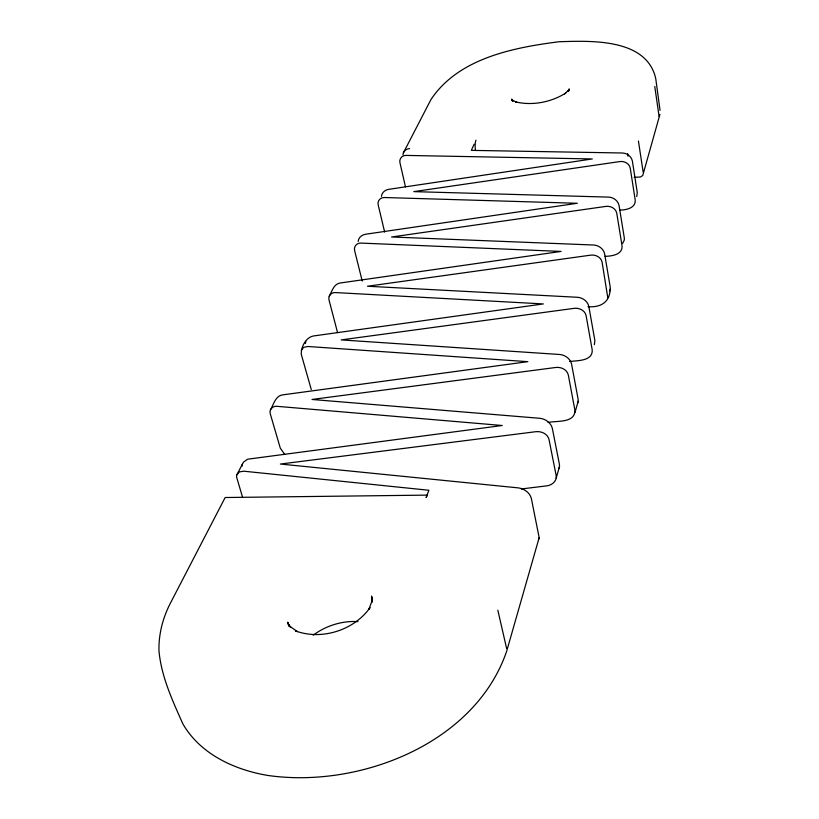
<?xml version="1.0" encoding="UTF-8"?>
<svg xmlns="http://www.w3.org/2000/svg" width="819" height="819" viewBox="0 0 819 819"><rect width="100%" height="100%" fill="white"/><g stroke="black" fill="none" stroke-linecap="round" stroke-linejoin="round"><path stroke-width="1.23" d="M660.042 110.401L655.743 78.583C646.631 38.145 590.919 40.745 558.988 41.749C513.073 47.625 458.282 58.303 430.937 99.59L403.378 152.856M372.092 597.747L371.887 602.252L372.481 599.825L368.806 609.377L370.045 607.616C354.115 630.313 321.468 640.622 295.454 630.886L297.43 631.644L289.056 625.798L290.858 627.487L288.196 623.863L289.342 626.136L287.715 622.143L288.82 625.736M284.725 454.35L280.303 448.157L270.372 414.158C268.704 409.828 272.768 405.518 277.18 406.337L502.272 425.501L247.645 459.203L243.478 462.131L236.834 474.774L236.527 476.801L242.506 497.072M337.561 332.606L329.095 300.286C327.692 296.181 331.378 292.004 335.606 292.578L543.345 303.931L313.308 335.995C305.661 337.551 300.962 347.113 301.259 354.279L311.281 389.557M241.881 466.441L242.311 464.178M659.93 114.384L642.751 175.501L640.468 176.976L634.131 177.354M305.395 343.54L305.835 341.39M568.806 90.981L569 89.087M358.169 241.431C358.446 237.582 361.906 234.766 365.561 234.244L577.334 203.276L384.428 197.522C380.385 197.133 377.016 201.146 378.214 205.057L384.654 232.094M381.459 196.376C381.746 192.649 385.063 189.875 388.626 189.353L592.311 158.947L406.06 155.415C402.109 155.098 398.873 159.029 399.979 162.848L405.456 186.824M521.375 488.963L546.713 485.862C551.781 485.37 557.155 481.122 556.173 475.583L548.996 439.434C547.624 433.732 541.154 431.009 535.739 431.705L280.374 464.045L518.253 487.878C524.047 488.626 529.78 492.547 531.326 498.382L539.168 537.643L506.766 650.88C475.296 743.806 359.101 788.595 267.854 775.45C234.521 769.88 200.245 754.135 182.832 723.801C172.461 700.521 161.128 676.187 158.958 650.511C158.62 634.152 162.807 617.905 170.28 603.398L225.164 497.522L427.477 495.116M556.244 477.938L559.5 466.584L559.408 464.322L552.323 428.317C550.931 422.727 545.464 418.908 539.905 418.304L312.008 399.467L555.732 367.475C560.933 366.779 567.086 369.502 568.304 374.979L574.918 410.196C575.266 423.484 556.152 420.546 548.085 422.491M574.979 412.489L578.173 401.31L578.101 399.099L571.58 364.056C570.331 358.691 565.11 354.975 559.776 354.494L341.175 339.905L574.139 308.343C579.135 307.637 585.001 310.36 586.097 315.622L592.209 349.897C592.884 361.445 576.914 360.462 569.543 361.527M587.991 306.695C601.76 307.698 610.677 301.382 610.216 287.049L604.617 253.818C603.593 248.853 598.781 245.321 593.847 245.024L391.574 236.988L605.865 206.398C610.503 205.692 615.868 208.384 616.768 213.268L622.051 245.782C622.921 254.729 611.527 256.193 605.087 256.337M636.732 196.529L637.274 192.67L632.391 161.138C631.531 156.511 627.088 153.153 622.491 152.999L471.345 150.368L474.15 144.205M609.674 291.093L610.268 289.168M594.328 344.707L594.881 340.571L588.841 306.449C587.714 301.29 582.708 297.666 577.579 297.287L367.455 286.24L590.694 255.149C595.505 254.443 601.115 257.146 602.098 262.213L607.8 297.778M577.559 403.317L578.173 401.31M558.875 468.622L559.5 466.584M538.533 539.711L539.168 537.643M270.362 409.961C273.72 404.514 275.327 395.557 283.098 394.819L527.856 361.67L307.913 346.498L303.726 347.317L301.3 350.163M329.187 296.263C332.064 291.359 333.712 283.661 340.55 282.954L561.076 251.423L361.025 243.089C356.889 242.619 353.368 246.714 354.658 250.727L362.213 281.019M569.307 89.117L568.14 91.226L569.113 89.67L564.537 94.052M236.834 474.774L239.373 471.898L243.857 471.201L428.88 490.264L426.156 497.542A11.794 3.542 89.5 0 1 426.945 495.966M622.614 243.478L624.334 239.987L624.303 237.93L619.072 205.559C618.14 200.768 613.523 197.328 608.763 197.113L413.79 191.626L619.819 161.568C624.303 160.862 629.442 163.534 630.261 168.243L635.196 199.908C636.056 208.108 625.931 210.084 619.799 210.094M313.216 635.206C325.921 625.665 342.147 620.618 358.036 621.611M565.694 93.09C551.105 102.293 532.493 105.866 515.632 101.935L517.106 102.426L511.721 99.816L513.196 100.942L511.588 99.324L512.714 100.891L511.855 99.14L512.489 100.993M372.154 598.484L371.498 596.078L372.133 599.242M497.829 610.175L506.623 648.453M627.63 153.675L628.019 156.173M638.421 141.001L643.161 172.144M654.76 86.486L659.1 116.533M475.368 149.744A8.63 2.314 86.2 0 1 475.972 140.192M402.979 154.73A8.548 7.269 27.8 0 1 409.561 148.597"/></g></svg>
